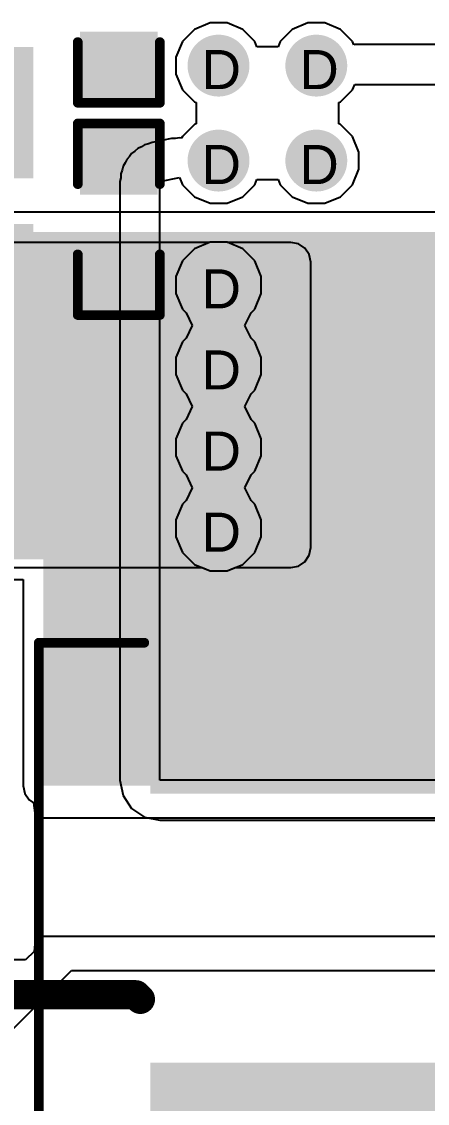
# Model space of a CAD drawing. Header units: inches. Extents: x 0 to 5401, y 0 to 5414.
# Drawn here: x 36.46 to 41.73, y 59.27 to 73.33 of the extents above; entities that cross this region are included whole.
import ezdxf

# ---------------------------------------------------------------- set-up
doc = ezdxf.new("R2010")
doc.units = ezdxf.units.IN
for name, color, linetype in [('Bottom Layer', 5, 'Continuous'), ('Bottom Solder', 6, 'Continuous'), ('Drill Drawing', 1, 'Continuous'), ('Layer 1', 16, 'Continuous'), ('Layer 2', 76, 'Continuous'), ('Top Layer', 1, 'Continuous'), ('Top Overlay', 2, 'Continuous'), ('Top Paste', 8, 'Continuous'), ('Top Solder', 216, 'Continuous'), ('Via Holes', 16, 'Continuous')]:
    doc.layers.add(name, color=color, linetype=linetype)
doc.styles.add('Arial', font='', dxfattribs={"height": 0.2})
doc.styles.get('Arial').set_extended_font_data('Arial')

# ---------------------------------------------------------------- blocks, each defined once
blk = doc.blocks.new('SOT__223_32')
at = {"layer": 'Top Layer'}
for points in [[(-1.9, 4.05), (1.9, 4.05), (1.9, 2.05), (-1.9, 2.05)], [(-3.05, -2.05), (-1.55, -2.05), (-1.55, -4.05), (-3.05, -4.05)], [(-0.75, -2.05), (0.75, -2.05), (0.75, -4.05), (-0.75, -4.05)], [(1.55, -2.05), (3.05, -2.05), (3.05, -4.05), (1.55, -4.05)]]:
    blk.add_hatch(color=1, dxfattribs=at).paths.add_polyline_path(points)
at = {"layer": 'Top Paste'}
for points in [[(-1.9, 4.05), (1.9, 4.05), (1.9, 2.05), (-1.9, 2.05)], [(-3.05, -2.05), (-1.55, -2.05), (-1.55, -4.05), (-3.05, -4.05)], [(-0.75, -2.05), (0.75, -2.05), (0.75, -4.05), (-0.75, -4.05)], [(1.55, -2.05), (3.05, -2.05), (3.05, -4.05), (1.55, -4.05)]]:
    blk.add_hatch(color=8, dxfattribs=at).paths.add_polyline_path(points)
at = {"layer": 'Top Solder'}
for points in [[(-2.002, 4.152), (2.002, 4.152), (2.002, 1.948), (-2.002, 1.948)], [(-3.152, -1.948), (-1.448, -1.948), (-1.448, -4.152), (-3.152, -4.152)], [(-0.852, -1.948), (0.852, -1.948), (0.852, -4.152), (-0.852, -4.152)], [(1.448, -1.948), (3.152, -1.948), (3.152, -4.152), (1.448, -4.152)]]:
    blk.add_hatch(color=216, dxfattribs=at).paths.add_polyline_path(points)
at = {"layer": 'Top Overlay'}
for points in [[(-3.302, 1.803, 0.127, 0.127, 0), (-3.302, -1.829, 0.127, 0.127, 0)], [(-3.302, 1.803, 0.127, 0.127, 0), (3.302, 1.803, 0.127, 0.127, 0)], [(3.302, 1.803, 0.127, 0.127, 0), (3.302, -1.829, 0.127, 0.127, 0)], [(-3.302, -1.829, 0.127, 0.127, 0), (3.302, -1.829, 0.127, 0.127, 0)], [(-3.353, -2.946, 0.2, 0.2, 0), (-3.353, -3.2, 0.2, 0.2, 0)], [(-3.353, -2.946, 0.2, 0.2, 0), (-3.226, -3.073, 0.2, 0.2, 0)], [(-3.226, -3.073, 0.2, 0.2, 0), (-3.353, -3.2, 0.2, 0.2, 0)]]:
    blk.add_lwpolyline(points, format="xyseb", dxfattribs=at)
for points in [[(-3.334, 1.803, 0.0635, 0.0635, 1), (-3.27, 1.803, 0.0635, 0.0635, 1)], [(-3.334, 1.803, 0.0635, 0.0635, 1), (-3.27, 1.803, 0.0635, 0.0635, 1)], [(3.27, 1.803, 0.0635, 0.0635, 1), (3.334, 1.803, 0.0635, 0.0635, 1)], [(3.27, 1.803, 0.0635, 0.0635, 1), (3.334, 1.803, 0.0635, 0.0635, 1)], [(-3.334, -1.829, 0.0635, 0.0635, 1), (-3.27, -1.829, 0.0635, 0.0635, 1)], [(-3.334, -1.829, 0.0635, 0.0635, 1), (-3.27, -1.829, 0.0635, 0.0635, 1)], [(3.27, -1.829, 0.0635, 0.0635, 1), (3.334, -1.829, 0.0635, 0.0635, 1)], [(3.27, -1.829, 0.0635, 0.0635, 1), (3.334, -1.829, 0.0635, 0.0635, 1)], [(-3.403, -2.946, 0.1, 0.1, 1), (-3.303, -2.946, 0.1, 0.1, 1)], [(-3.403, -2.946, 0.1, 0.1, 1), (-3.303, -2.946, 0.1, 0.1, 1)], [(-3.276, -3.073, 0.1, 0.1, 1), (-3.176, -3.073, 0.1, 0.1, 1)], [(-3.276, -3.073, 0.1, 0.1, 1), (-3.176, -3.073, 0.1, 0.1, 1)], [(-3.403, -3.2, 0.1, 0.1, 1), (-3.303, -3.2, 0.1, 0.1, 1)], [(-3.403, -3.2, 0.1, 0.1, 1), (-3.303, -3.2, 0.1, 0.1, 1)]]:
    blk.add_lwpolyline(points, format="xyseb", close=True, dxfattribs=at)
blk = doc.blocks.new('0630CDMCCDS_6R8MC_173')
at = {"layer": 'Top Layer'}
for points in [[(-4.2, 1.75), (-1.85, 1.75), (-1.85, -1.75), (-4.2, -1.75)], [(1.85, 1.75), (4.2, 1.75), (4.2, -1.75), (1.85, -1.75)]]:
    blk.add_hatch(color=1, dxfattribs=at).paths.add_polyline_path(points)
at = {"layer": 'Top Paste'}
for points in [[(-4.2, 1.75), (-1.85, 1.75), (-1.85, -1.75), (-4.2, -1.75)], [(1.85, 1.75), (4.2, 1.75), (4.2, -1.75), (1.85, -1.75)]]:
    blk.add_hatch(color=8, dxfattribs=at).paths.add_polyline_path(points)
at = {"layer": 'Top Solder'}
for points in [[(-4.302, 1.852), (-1.748, 1.852), (-1.748, -1.852), (-4.302, -1.852)], [(1.748, 1.852), (4.302, 1.852), (4.302, -1.852), (1.748, -1.852)]]:
    blk.add_hatch(color=216, dxfattribs=at).paths.add_polyline_path(points)
at = {"layer": 'Top Overlay'}
for points in [[(-3.708, 3.3, 0.127, 0.127, 0), (3.708, 3.3, 0.127, 0.127, 0)], [(-3.708, 3.3, 0.127, 0.127, 0), (-3.708, 1.93, 0.127, 0.127, 0)], [(3.708, 3.3, 0.127, 0.127, 0), (3.708, 1.93, 0.127, 0.127, 0)], [(-3.708, -1.93, 0.127, 0.127, 0), (-3.708, -3.3, 0.127, 0.127, 0)], [(3.708, -1.93, 0.127, 0.127, 0), (3.708, -3.3, 0.127, 0.127, 0)], [(-3.708, -3.3, 0.127, 0.127, 0), (3.708, -3.3, 0.127, 0.127, 0)]]:
    blk.add_lwpolyline(points, format="xyseb", dxfattribs=at)
for points in [[(-3.74, 3.3, 0.0635, 0.0635, 1), (-3.677, 3.3, 0.0635, 0.0635, 1)], [(-3.74, 3.3, 0.0635, 0.0635, 1), (-3.677, 3.3, 0.0635, 0.0635, 1)], [(3.677, 3.3, 0.0635, 0.0635, 1), (3.74, 3.3, 0.0635, 0.0635, 1)], [(3.677, 3.3, 0.0635, 0.0635, 1), (3.74, 3.3, 0.0635, 0.0635, 1)], [(-3.74, 1.93, 0.0635, 0.0635, 1), (-3.677, 1.93, 0.0635, 0.0635, 1)], [(3.677, 1.93, 0.0635, 0.0635, 1), (3.74, 1.93, 0.0635, 0.0635, 1)], [(-3.74, -1.93, 0.0635, 0.0635, 1), (-3.677, -1.93, 0.0635, 0.0635, 1)], [(3.677, -1.93, 0.0635, 0.0635, 1), (3.74, -1.93, 0.0635, 0.0635, 1)], [(-3.74, -3.3, 0.0635, 0.0635, 1), (-3.677, -3.3, 0.0635, 0.0635, 1)], [(-3.74, -3.3, 0.0635, 0.0635, 1), (-3.677, -3.3, 0.0635, 0.0635, 1)], [(3.677, -3.3, 0.0635, 0.0635, 1), (3.74, -3.3, 0.0635, 0.0635, 1)], [(3.677, -3.3, 0.0635, 0.0635, 1), (3.74, -3.3, 0.0635, 0.0635, 1)]]:
    blk.add_lwpolyline(points, format="xyseb", close=True, dxfattribs=at)
blk = doc.blocks.new('C___0603_290')
at = {"layer": 'Top Layer'}
for points in [[(-0.381, 0.445), (-0.381, -0.445), (-1.143, -0.445), (-1.143, 0.445)], [(1.143, 0.445), (1.143, -0.445), (0.381, -0.445), (0.381, 0.445)]]:
    blk.add_hatch(color=1, dxfattribs=at).paths.add_polyline_path(points)
at = {"layer": 'Top Paste'}
for points in [[(-0.381, 0.445), (-0.381, -0.445), (-1.143, -0.445), (-1.143, 0.445)], [(1.143, 0.445), (1.143, -0.445), (0.381, -0.445), (0.381, 0.445)]]:
    blk.add_hatch(color=8, dxfattribs=at).paths.add_polyline_path(points)
at = {"layer": 'Top Solder'}
for points in [[(-0.321, 0.504), (-0.321, -0.504), (-1.203, -0.504), (-1.203, 0.504)], [(1.203, 0.504), (1.203, -0.504), (0.321, -0.504), (0.321, 0.504)]]:
    blk.add_hatch(color=216, dxfattribs=at).paths.add_polyline_path(points)
at = {"layer": 'Top Overlay'}
for points in [[(-1.245, 0.533, 0.127, 0.127, 0), (-1.245, -0.533, 0.127, 0.127, 0)], [(-1.245, 0.533, 0.127, 0.127, 0), (-0.457, 0.533, 0.127, 0.127, 0)], [(0.457, 0.533, 0.127, 0.127, 0), (1.245, 0.533, 0.127, 0.127, 0)], [(1.245, 0.533, 0.127, 0.127, 0), (1.245, -0.533, 0.127, 0.127, 0)], [(-1.245, -0.533, 0.127, 0.127, 0), (-0.457, -0.533, 0.127, 0.127, 0)], [(0.457, -0.533, 0.127, 0.127, 0), (1.245, -0.533, 0.127, 0.127, 0)]]:
    blk.add_lwpolyline(points, format="xyseb", dxfattribs=at)
for points in [[(-1.276, 0.533, 0.0635, 0.0635, 1), (-1.213, 0.533, 0.0635, 0.0635, 1)], [(-1.276, 0.533, 0.0635, 0.0635, 1), (-1.213, 0.533, 0.0635, 0.0635, 1)], [(-0.489, 0.533, 0.0635, 0.0635, 1), (-0.425, 0.533, 0.0635, 0.0635, 1)], [(0.425, 0.533, 0.0635, 0.0635, 1), (0.489, 0.533, 0.0635, 0.0635, 1)], [(1.213, 0.533, 0.0635, 0.0635, 1), (1.276, 0.533, 0.0635, 0.0635, 1)], [(1.213, 0.533, 0.0635, 0.0635, 1), (1.276, 0.533, 0.0635, 0.0635, 1)], [(-1.276, -0.533, 0.0635, 0.0635, 1), (-1.213, -0.533, 0.0635, 0.0635, 1)], [(-1.276, -0.533, 0.0635, 0.0635, 1), (-1.213, -0.533, 0.0635, 0.0635, 1)], [(-0.489, -0.533, 0.0635, 0.0635, 1), (-0.425, -0.533, 0.0635, 0.0635, 1)], [(0.425, -0.533, 0.0635, 0.0635, 1), (0.489, -0.533, 0.0635, 0.0635, 1)], [(1.213, -0.533, 0.0635, 0.0635, 1), (1.276, -0.533, 0.0635, 0.0635, 1)], [(1.213, -0.533, 0.0635, 0.0635, 1), (1.276, -0.533, 0.0635, 0.0635, 1)]]:
    blk.add_lwpolyline(points, format="xyseb", close=True, dxfattribs=at)
blk = doc.blocks.new('C___0603_291')
at = {"layer": 'Top Layer'}
for points in [[(-0.381, 0.445), (-0.381, -0.445), (-1.143, -0.445), (-1.143, 0.445)], [(1.143, 0.445), (1.143, -0.445), (0.381, -0.445), (0.381, 0.445)]]:
    blk.add_hatch(color=1, dxfattribs=at).paths.add_polyline_path(points)
at = {"layer": 'Top Paste'}
for points in [[(-0.381, 0.445), (-0.381, -0.445), (-1.143, -0.445), (-1.143, 0.445)], [(1.143, 0.445), (1.143, -0.445), (0.381, -0.445), (0.381, 0.445)]]:
    blk.add_hatch(color=8, dxfattribs=at).paths.add_polyline_path(points)
at = {"layer": 'Top Solder'}
for points in [[(-0.321, 0.504), (-0.321, -0.504), (-1.203, -0.504), (-1.203, 0.504)], [(1.203, 0.504), (1.203, -0.504), (0.321, -0.504), (0.321, 0.504)]]:
    blk.add_hatch(color=216, dxfattribs=at).paths.add_polyline_path(points)
at = {"layer": 'Top Overlay'}
for points in [[(-1.245, -0.533, 0.127, 0.127, 0), (-1.245, 0.533, 0.127, 0.127, 0)], [(-0.457, 0.533, 0.127, 0.127, 0), (-1.245, 0.533, 0.127, 0.127, 0)], [(1.245, 0.533, 0.127, 0.127, 0), (0.457, 0.533, 0.127, 0.127, 0)], [(1.245, -0.533, 0.127, 0.127, 0), (1.245, 0.533, 0.127, 0.127, 0)], [(-0.457, -0.533, 0.127, 0.127, 0), (-1.245, -0.533, 0.127, 0.127, 0)], [(1.245, -0.533, 0.127, 0.127, 0), (0.457, -0.533, 0.127, 0.127, 0)]]:
    blk.add_lwpolyline(points, format="xyseb", dxfattribs=at)
for points in [[(-1.276, 0.533, 0.0635, 0.0635, 1), (-1.213, 0.533, 0.0635, 0.0635, 1)], [(-1.276, 0.533, 0.0635, 0.0635, 1), (-1.213, 0.533, 0.0635, 0.0635, 1)], [(-0.489, 0.533, 0.0635, 0.0635, 1), (-0.425, 0.533, 0.0635, 0.0635, 1)], [(0.425, 0.533, 0.0635, 0.0635, 1), (0.489, 0.533, 0.0635, 0.0635, 1)], [(1.213, 0.533, 0.0635, 0.0635, 1), (1.276, 0.533, 0.0635, 0.0635, 1)], [(1.213, 0.533, 0.0635, 0.0635, 1), (1.276, 0.533, 0.0635, 0.0635, 1)], [(-1.276, -0.533, 0.0635, 0.0635, 1), (-1.213, -0.533, 0.0635, 0.0635, 1)], [(-1.276, -0.533, 0.0635, 0.0635, 1), (-1.213, -0.533, 0.0635, 0.0635, 1)], [(-0.489, -0.533, 0.0635, 0.0635, 1), (-0.425, -0.533, 0.0635, 0.0635, 1)], [(0.425, -0.533, 0.0635, 0.0635, 1), (0.489, -0.533, 0.0635, 0.0635, 1)], [(1.213, -0.533, 0.0635, 0.0635, 1), (1.276, -0.533, 0.0635, 0.0635, 1)], [(1.213, -0.533, 0.0635, 0.0635, 1), (1.276, -0.533, 0.0635, 0.0635, 1)]]:
    blk.add_lwpolyline(points, format="xyseb", close=True, dxfattribs=at)

msp = doc.modelspace()

# ---------------------------------------------------------------- hatches: boundary and pattern name
at = {"layer": 'Bottom Layer'}
h = msp.add_hatch(color=5, dxfattribs=at)
edge = h.paths.add_edge_path()
edge.add_arc((39.014, 72.754), 0.3, 0, 360)
h = msp.add_hatch(color=5, dxfattribs=at)
edge = h.paths.add_edge_path()
edge.add_arc((40.284, 72.754), 0.3, 0, 360)
h = msp.add_hatch(color=5, dxfattribs=at)
edge = h.paths.add_edge_path()
edge.add_arc((39.014, 71.52), 0.3, 0, 360)
h = msp.add_hatch(color=5, dxfattribs=at)
edge = h.paths.add_edge_path()
edge.add_arc((40.284, 71.52), 0.3, 0, 360)
msp.add_hatch(color=5, dxfattribs=at).paths.add_polyline_path([(32.08, 66.491), (39.954, 66.491), (39.954, 70.199), (32.08, 70.199)])
h = msp.add_hatch(color=5, dxfattribs=at)
edge = h.paths.add_edge_path()
edge.add_arc((39.014, 69.905), 0.3, 0, 360)
h = msp.add_hatch(color=5, dxfattribs=at)
edge = h.paths.add_edge_path()
edge.add_arc((39.014, 68.85), 0.3, 0, 360)
h = msp.add_hatch(color=5, dxfattribs=at)
edge = h.paths.add_edge_path()
edge.add_arc((39.014, 67.796), 0.3, 0, 360)
h = msp.add_hatch(color=5, dxfattribs=at)
edge = h.paths.add_edge_path()
edge.add_arc((39.014, 66.742), 0.3, 0, 360)
at = {"layer": 'Bottom Solder'}
h = msp.add_hatch(color=6, dxfattribs=at)
edge = h.paths.add_edge_path()
edge.add_arc((39.014, 72.754), 0.402, 0, 360)
h = msp.add_hatch(color=6, dxfattribs=at)
edge = h.paths.add_edge_path()
edge.add_arc((40.284, 72.754), 0.402, 0, 360)
h = msp.add_hatch(color=6, dxfattribs=at)
edge = h.paths.add_edge_path()
edge.add_arc((39.014, 71.52), 0.402, 0, 360)
h = msp.add_hatch(color=6, dxfattribs=at)
edge = h.paths.add_edge_path()
edge.add_arc((40.284, 71.52), 0.402, 0, 360)
h = msp.add_hatch(color=6, dxfattribs=at)
edge = h.paths.add_edge_path()
edge.add_arc((39.014, 69.905), 0.402, 0, 360)
h = msp.add_hatch(color=6, dxfattribs=at)
edge = h.paths.add_edge_path()
edge.add_arc((39.014, 68.85), 0.402, 0, 360)
h = msp.add_hatch(color=6, dxfattribs=at)
edge = h.paths.add_edge_path()
edge.add_arc((39.014, 67.796), 0.402, 0, 360)
h = msp.add_hatch(color=6, dxfattribs=at)
edge = h.paths.add_edge_path()
edge.add_arc((39.014, 66.742), 0.402, 0, 360)
at = {"layer": 'Layer 1'}
h = msp.add_hatch(color=16, dxfattribs=at)
edge = h.paths.add_edge_path()
edge.add_arc((39.014, 72.754), 0.3, 0, 360)
h = msp.add_hatch(color=16, dxfattribs=at)
edge = h.paths.add_edge_path()
edge.add_arc((40.284, 72.754), 0.3, 0, 360)
h = msp.add_hatch(color=16, dxfattribs=at)
edge = h.paths.add_edge_path()
edge.add_arc((39.014, 71.52), 0.3, 0, 360)
h = msp.add_hatch(color=16, dxfattribs=at)
edge = h.paths.add_edge_path()
edge.add_arc((40.284, 71.52), 0.3, 0, 360)
h = msp.add_hatch(color=16, dxfattribs=at)
edge = h.paths.add_edge_path()
edge.add_arc((39.014, 69.905), 0.3, 0, 360)
h = msp.add_hatch(color=16, dxfattribs=at)
edge = h.paths.add_edge_path()
edge.add_arc((39.014, 68.85), 0.3, 0, 360)
h = msp.add_hatch(color=16, dxfattribs=at)
edge = h.paths.add_edge_path()
edge.add_arc((39.014, 67.796), 0.3, 0, 360)
h = msp.add_hatch(color=16, dxfattribs=at)
edge = h.paths.add_edge_path()
edge.add_arc((39.014, 66.742), 0.3, 0, 360)
at = {"layer": 'Layer 2'}
h = msp.add_hatch(color=76, dxfattribs=at)
edge = h.paths.add_edge_path()
edge.add_arc((39.014, 72.754), 0.3, 0, 360)
h = msp.add_hatch(color=76, dxfattribs=at)
edge = h.paths.add_edge_path()
edge.add_arc((40.284, 72.754), 0.3, 0, 360)
h = msp.add_hatch(color=76, dxfattribs=at)
edge = h.paths.add_edge_path()
edge.add_arc((39.014, 71.52), 0.3, 0, 360)
h = msp.add_hatch(color=76, dxfattribs=at)
edge = h.paths.add_edge_path()
edge.add_arc((40.284, 71.52), 0.3, 0, 360)
h = msp.add_hatch(color=76, dxfattribs=at)
edge = h.paths.add_edge_path()
edge.add_arc((39.014, 69.905), 0.3, 0, 360)
h = msp.add_hatch(color=76, dxfattribs=at)
edge = h.paths.add_edge_path()
edge.add_arc((39.014, 68.85), 0.3, 0, 360)
h = msp.add_hatch(color=76, dxfattribs=at)
edge = h.paths.add_edge_path()
edge.add_arc((39.014, 67.796), 0.3, 0, 360)
h = msp.add_hatch(color=76, dxfattribs=at)
edge = h.paths.add_edge_path()
edge.add_arc((39.014, 66.742), 0.3, 0, 360)
at = {"layer": 'Top Layer'}
h = msp.add_hatch(color=1, dxfattribs=at)
edge = h.paths.add_edge_path()
edge.add_arc((39.014, 72.754), 0.3, 0, 360)
h = msp.add_hatch(color=1, dxfattribs=at)
edge = h.paths.add_edge_path()
edge.add_arc((40.284, 72.754), 0.3, 0, 360)
h = msp.add_hatch(color=1, dxfattribs=at)
edge = h.paths.add_edge_path()
edge.add_arc((39.014, 71.52), 0.3, 0, 360)
h = msp.add_hatch(color=1, dxfattribs=at)
edge = h.paths.add_edge_path()
edge.add_arc((40.284, 71.52), 0.3, 0, 360)
for points in [[(32.639, 66.338), (42.901, 66.338), (42.901, 70.593), (32.639, 70.593)], [(36.737, 63.397), (42.901, 63.397), (42.901, 70.593), (36.737, 70.593)]]:
    msp.add_hatch(color=1, dxfattribs=at).paths.add_polyline_path(points)
h = msp.add_hatch(color=1, dxfattribs=at)
edge = h.paths.add_edge_path()
edge.add_arc((39.014, 69.905), 0.3, 0, 360)
h = msp.add_hatch(color=1, dxfattribs=at)
edge = h.paths.add_edge_path()
edge.add_arc((39.014, 68.85), 0.3, 0, 360)
h = msp.add_hatch(color=1, dxfattribs=at)
edge = h.paths.add_edge_path()
edge.add_arc((39.014, 67.796), 0.3, 0, 360)
h = msp.add_hatch(color=1, dxfattribs=at)
edge = h.paths.add_edge_path()
edge.add_arc((39.014, 66.742), 0.3, 0, 360)
at = {"layer": 'Top Solder'}
h = msp.add_hatch(color=216, dxfattribs=at)
edge = h.paths.add_edge_path()
edge.add_arc((39.014, 72.754), 0.402, 0, 360)
h = msp.add_hatch(color=216, dxfattribs=at)
edge = h.paths.add_edge_path()
edge.add_arc((40.284, 72.754), 0.402, 0, 360)
h = msp.add_hatch(color=216, dxfattribs=at)
edge = h.paths.add_edge_path()
edge.add_arc((39.014, 71.52), 0.402, 0, 360)
h = msp.add_hatch(color=216, dxfattribs=at)
edge = h.paths.add_edge_path()
edge.add_arc((40.284, 71.52), 0.402, 0, 360)
h = msp.add_hatch(color=216, dxfattribs=at)
edge = h.paths.add_edge_path()
edge.add_arc((39.014, 69.905), 0.402, 0, 360)
h = msp.add_hatch(color=216, dxfattribs=at)
edge = h.paths.add_edge_path()
edge.add_arc((39.014, 68.85), 0.402, 0, 360)
h = msp.add_hatch(color=216, dxfattribs=at)
edge = h.paths.add_edge_path()
edge.add_arc((39.014, 67.796), 0.402, 0, 360)
h = msp.add_hatch(color=216, dxfattribs=at)
edge = h.paths.add_edge_path()
edge.add_arc((39.014, 66.742), 0.402, 0, 360)
at = {"layer": 'Via Holes'}
h = msp.add_hatch(color=7, dxfattribs=at)
edge = h.paths.add_edge_path()
edge.add_arc((39.014, 72.754), 0.15, 0, 360)
h = msp.add_hatch(color=7, dxfattribs=at)
edge = h.paths.add_edge_path()
edge.add_arc((40.284, 72.754), 0.15, 0, 360)
h = msp.add_hatch(color=7, dxfattribs=at)
edge = h.paths.add_edge_path()
edge.add_arc((39.014, 71.52), 0.15, 0, 360)
h = msp.add_hatch(color=7, dxfattribs=at)
edge = h.paths.add_edge_path()
edge.add_arc((40.284, 71.52), 0.15, 0, 360)
h = msp.add_hatch(color=7, dxfattribs=at)
edge = h.paths.add_edge_path()
edge.add_arc((39.014, 69.905), 0.15, 0, 360)
h = msp.add_hatch(color=7, dxfattribs=at)
edge = h.paths.add_edge_path()
edge.add_arc((39.014, 68.85), 0.15, 0, 360)
h = msp.add_hatch(color=7, dxfattribs=at)
edge = h.paths.add_edge_path()
edge.add_arc((39.014, 67.796), 0.15, 0, 360)
h = msp.add_hatch(color=7, dxfattribs=at)
edge = h.paths.add_edge_path()
edge.add_arc((39.014, 66.742), 0.15, 0, 360)

# ---------------------------------------------------------------- linework, layer by layer
at = {"layer": 'Bottom Layer'}
for p, q in [((38.903, 70.458), (32.08, 70.458)), ((38.904, 70.459), (38.903, 70.458)), ((39.125, 70.459), (38.904, 70.459)), ((39.126, 70.458), (39.125, 70.459)), ((39.954, 70.458), (39.126, 70.458)), ((40.053, 70.438), (39.954, 70.458)), ((40.137, 70.382), (40.053, 70.438)), ((40.193, 70.298), (40.137, 70.382)), ((40.213, 70.199), (40.193, 70.298)), ((40.213, 66.491), (40.213, 70.199)), ((40.193, 66.392), (40.213, 66.491)), ((40.137, 66.307), (40.193, 66.392)), ((32.08, 66.232), (38.8, 66.232)), ((38.8, 66.232), (38.904, 66.188)), ((39.125, 66.188), (39.229, 66.232)), ((39.229, 66.232), (39.954, 66.232)), ((39.954, 66.232), (40.053, 66.251)), ((40.053, 66.251), (40.137, 66.307)), ((38.904, 66.188), (39.125, 66.188))]:
    msp.add_line(p, q, dxfattribs=at)
at = {"layer": 'Layer 1'}
for p, q in [((38.904, 70.459), (38.701, 70.374)), ((39.125, 70.459), (38.904, 70.459)), ((39.328, 70.374), (39.125, 70.459)), ((38.701, 70.374), (38.545, 70.218)), ((39.484, 70.218), (39.328, 70.374)), ((38.545, 70.218), (38.46, 70.015)), ((39.568, 70.015), (39.484, 70.218)), ((38.46, 70.015), (38.46, 69.794)), ((39.568, 69.794), (39.568, 70.015)), ((38.46, 69.794), (38.545, 69.591)), ((39.484, 69.591), (39.568, 69.794)), ((38.545, 69.591), (38.592, 69.543)), ((39.437, 69.543), (39.484, 69.591)), ((38.592, 69.543), (38.673, 69.378)), ((39.356, 69.378), (39.437, 69.543)), ((38.673, 69.378), (38.592, 69.212)), ((39.437, 69.212), (39.356, 69.378)), ((38.545, 69.164), (38.46, 68.961)), ((38.592, 69.212), (38.545, 69.164)), ((39.484, 69.164), (39.437, 69.212)), ((39.568, 68.961), (39.484, 69.164)), ((38.46, 68.961), (38.46, 68.74)), ((39.568, 68.74), (39.568, 68.961)), ((38.46, 68.74), (38.545, 68.537)), ((39.484, 68.537), (39.568, 68.74)), ((38.545, 68.537), (38.592, 68.489)), ((38.592, 68.489), (38.673, 68.323)), ((39.356, 68.323), (39.437, 68.489)), ((39.437, 68.489), (39.484, 68.537)), ((38.673, 68.323), (38.592, 68.158)), ((39.437, 68.158), (39.356, 68.323)), ((38.545, 68.11), (38.46, 67.907)), ((38.592, 68.158), (38.545, 68.11)), ((39.484, 68.11), (39.437, 68.158)), ((39.568, 67.907), (39.484, 68.11)), ((38.46, 67.907), (38.46, 67.686)), ((39.568, 67.686), (39.568, 67.907)), ((38.46, 67.686), (38.545, 67.483)), ((39.484, 67.483), (39.568, 67.686)), ((38.545, 67.483), (38.592, 67.435)), ((39.437, 67.435), (39.484, 67.483)), ((38.592, 67.435), (38.673, 67.269)), ((39.356, 67.269), (39.437, 67.435)), ((38.673, 67.269), (38.592, 67.103)), ((39.437, 67.103), (39.356, 67.269)), ((38.545, 67.056), (38.46, 66.852)), ((38.592, 67.103), (38.545, 67.056)), ((39.484, 67.056), (39.437, 67.103)), ((39.568, 66.852), (39.484, 67.056)), ((38.46, 66.852), (38.46, 66.632)), ((39.568, 66.632), (39.568, 66.852)), ((38.46, 66.632), (38.545, 66.428)), ((39.484, 66.428), (39.568, 66.632)), ((38.545, 66.428), (38.701, 66.273)), ((39.328, 66.273), (39.484, 66.428)), ((38.701, 66.273), (38.904, 66.188)), ((39.125, 66.188), (39.328, 66.273)), ((38.904, 66.188), (39.125, 66.188))]:
    msp.add_line(p, q, dxfattribs=at)
at = {"layer": 'Layer 2'}
for p, q in [((38.904, 73.308), (38.701, 73.223)), ((39.125, 73.308), (38.904, 73.308)), ((39.328, 73.223), (39.125, 73.308)), ((40.174, 73.308), (39.971, 73.223)), ((40.395, 73.308), (40.174, 73.308)), ((40.598, 73.223), (40.395, 73.308)), ((38.701, 73.223), (38.545, 73.067)), ((39.484, 73.067), (39.328, 73.223)), ((39.971, 73.223), (39.815, 73.067)), ((40.754, 73.067), (40.598, 73.223)), ((38.545, 73.067), (38.46, 72.864)), ((39.512, 73), (39.484, 73.067)), ((39.787, 73), (39.512, 73)), ((39.815, 73.067), (39.787, 73)), ((40.771, 73.026), (40.754, 73.067)), ((40.783, 73.028), (40.771, 73.026)), ((51.374, 73.028), (40.783, 73.028)), ((40.783, 73.028), (40.783, 73.028)), ((38.46, 72.864), (38.46, 72.643)), ((38.46, 72.643), (38.545, 72.44)), ((38.545, 72.44), (38.701, 72.284)), ((40.598, 72.284), (40.754, 72.44)), ((40.754, 72.44), (40.783, 72.51)), ((40.783, 72.51), (51.892, 72.51)), ((38.701, 72.284), (38.724, 72.274)), ((38.724, 72.274), (38.724, 71.999)), ((40.575, 72.274), (40.598, 72.284)), ((40.575, 71.999), (40.575, 72.274)), ((38.701, 71.989), (38.545, 71.834)), ((38.724, 71.999), (38.701, 71.989)), ((40.598, 71.989), (40.575, 71.999)), ((40.754, 71.834), (40.598, 71.989)), ((38.545, 71.834), (38.535, 71.811)), ((40.838, 71.63), (40.754, 71.834)), ((38.012, 71.698), (37.965, 71.679)), ((38.054, 71.727), (38.012, 71.698)), ((38.104, 71.737), (38.054, 71.727)), ((38.151, 71.756), (38.104, 71.737)), ((38.405, 71.807), (38.151, 71.756)), ((38.456, 71.807), (38.405, 71.807)), ((38.506, 71.817), (38.456, 71.807)), ((38.535, 71.811), (38.506, 71.817)), ((37.858, 71.572), (37.822, 71.536)), ((37.886, 71.614), (37.858, 71.572)), ((37.929, 71.643), (37.886, 71.614)), ((37.965, 71.679), (37.929, 71.643)), ((40.838, 71.41), (40.838, 71.63)), ((37.774, 71.446), (37.764, 71.396)), ((37.802, 71.489), (37.774, 71.446)), ((37.822, 71.536), (37.802, 71.489)), ((40.754, 71.206), (40.838, 71.41)), ((37.744, 71.298), (37.734, 71.248)), ((37.764, 71.396), (37.744, 71.349)), ((37.744, 71.349), (37.744, 71.298)), ((38.252, 71.248), (38.506, 71.299)), ((38.506, 71.299), (38.545, 71.206)), ((39.484, 71.206), (39.512, 71.273)), ((39.512, 71.273), (39.787, 71.273)), ((39.787, 71.273), (39.815, 71.206)), ((37.734, 71.248), (37.734, 63.468)), ((38.252, 63.468), (38.252, 71.248)), ((38.545, 71.206), (38.701, 71.05)), ((39.328, 71.05), (39.484, 71.206)), ((39.815, 71.206), (39.971, 71.05)), ((40.598, 71.05), (40.754, 71.206)), ((38.701, 71.05), (38.904, 70.966)), ((39.125, 70.966), (39.328, 71.05)), ((39.971, 71.05), (40.174, 70.966)), ((40.395, 70.966), (40.598, 71.05)), ((38.904, 70.966), (39.125, 70.966)), ((40.174, 70.966), (40.395, 70.966)), ((37.734, 63.468), (37.774, 63.27)), ((59.353, 63.468), (38.252, 63.468)), ((37.774, 63.27), (37.886, 63.102)), ((37.886, 63.102), (38.054, 62.989)), ((38.054, 62.989), (38.252, 62.95)), ((38.252, 62.95), (59.353, 62.95))]:
    msp.add_line(p, q, dxfattribs=at)
at = {"layer": 'Top Layer'}
for p, q in [((42.03, 70.852), (32.639, 70.852)), ((32.639, 66.079), (36.478, 66.079)), ((36.478, 66.079), (36.478, 63.397)), ((36.478, 63.397), (36.498, 63.297)), ((36.498, 63.297), (36.554, 63.213)), ((36.554, 63.213), (36.612, 63.174)), ((36.612, 63.174), (36.638, 62.982)), ((36.638, 61.44), (36.638, 62.982)), ((36.638, 62.982), (43.841, 62.982)), ((36.638, 62.982), (36.638, 62.982)), ((36.638, 62.982), (36.638, 61.44)), ((36.638, 61.44), (36.618, 61.245)), ((43.841, 61.44), (36.638, 61.44)), ((36.638, 61.44), (36.638, 61.44)), ((36.638, 61.44), (36.638, 61.44)), ((36.618, 61.245), (36.506, 61.134)), ((36.506, 61.134), (35.879, 61.134)), ((34.93, 58.825), (37.103, 60.998)), ((37.103, 60.998), (42.901, 60.998))]:
    msp.add_line(p, q, dxfattribs=at)
for points in [[(35.397, 60.681, 0.381, 0.381, 0), (37.941, 60.681, 0.381, 0.381, 0)], [(37.941, 60.681, 0.381, 0.381, 0), (37.998, 60.623, 0.381, 0.381, 0)]]:
    msp.add_lwpolyline(points, format="xyseb", dxfattribs=at)
for points in [[(37.846, 60.681, 0.191, 0.191, 1), (38.036, 60.681, 0.191, 0.191, 1)], [(37.846, 60.681, 0.191, 0.191, 1), (38.036, 60.681, 0.191, 0.191, 1)], [(37.903, 60.623, 0.191, 0.191, 1), (38.094, 60.623, 0.191, 0.191, 1)]]:
    msp.add_lwpolyline(points, format="xyseb", close=True, dxfattribs=at)

# ---------------------------------------------------------------- block references
for name, p, rotation in [('SOT__223_32', (32.459, 72.143), 90), ('C___0603_290', (37.719, 73.516), 90), ('C___0603_291', (37.719, 70.758), 270), ('0630CDMCCDS_6R8MC_173', (39.98, 61.547), 90)]:
    msp.add_blockref(name, p, dxfattribs=dict(rotation=rotation))

# ---------------------------------------------------------------- texts
at = {"layer": 'Drill Drawing', "style": 'Arial'}
for p in [(38.794, 72.449), (40.064, 72.449), (38.794, 71.215), (40.064, 71.215), (38.794, 69.6), (38.794, 68.546), (38.794, 67.492), (38.794, 66.438)]:
    msp.add_text('D', height=0.508, dxfattribs=at).set_placement(p)

doc.saveas('drawing.dxf')
